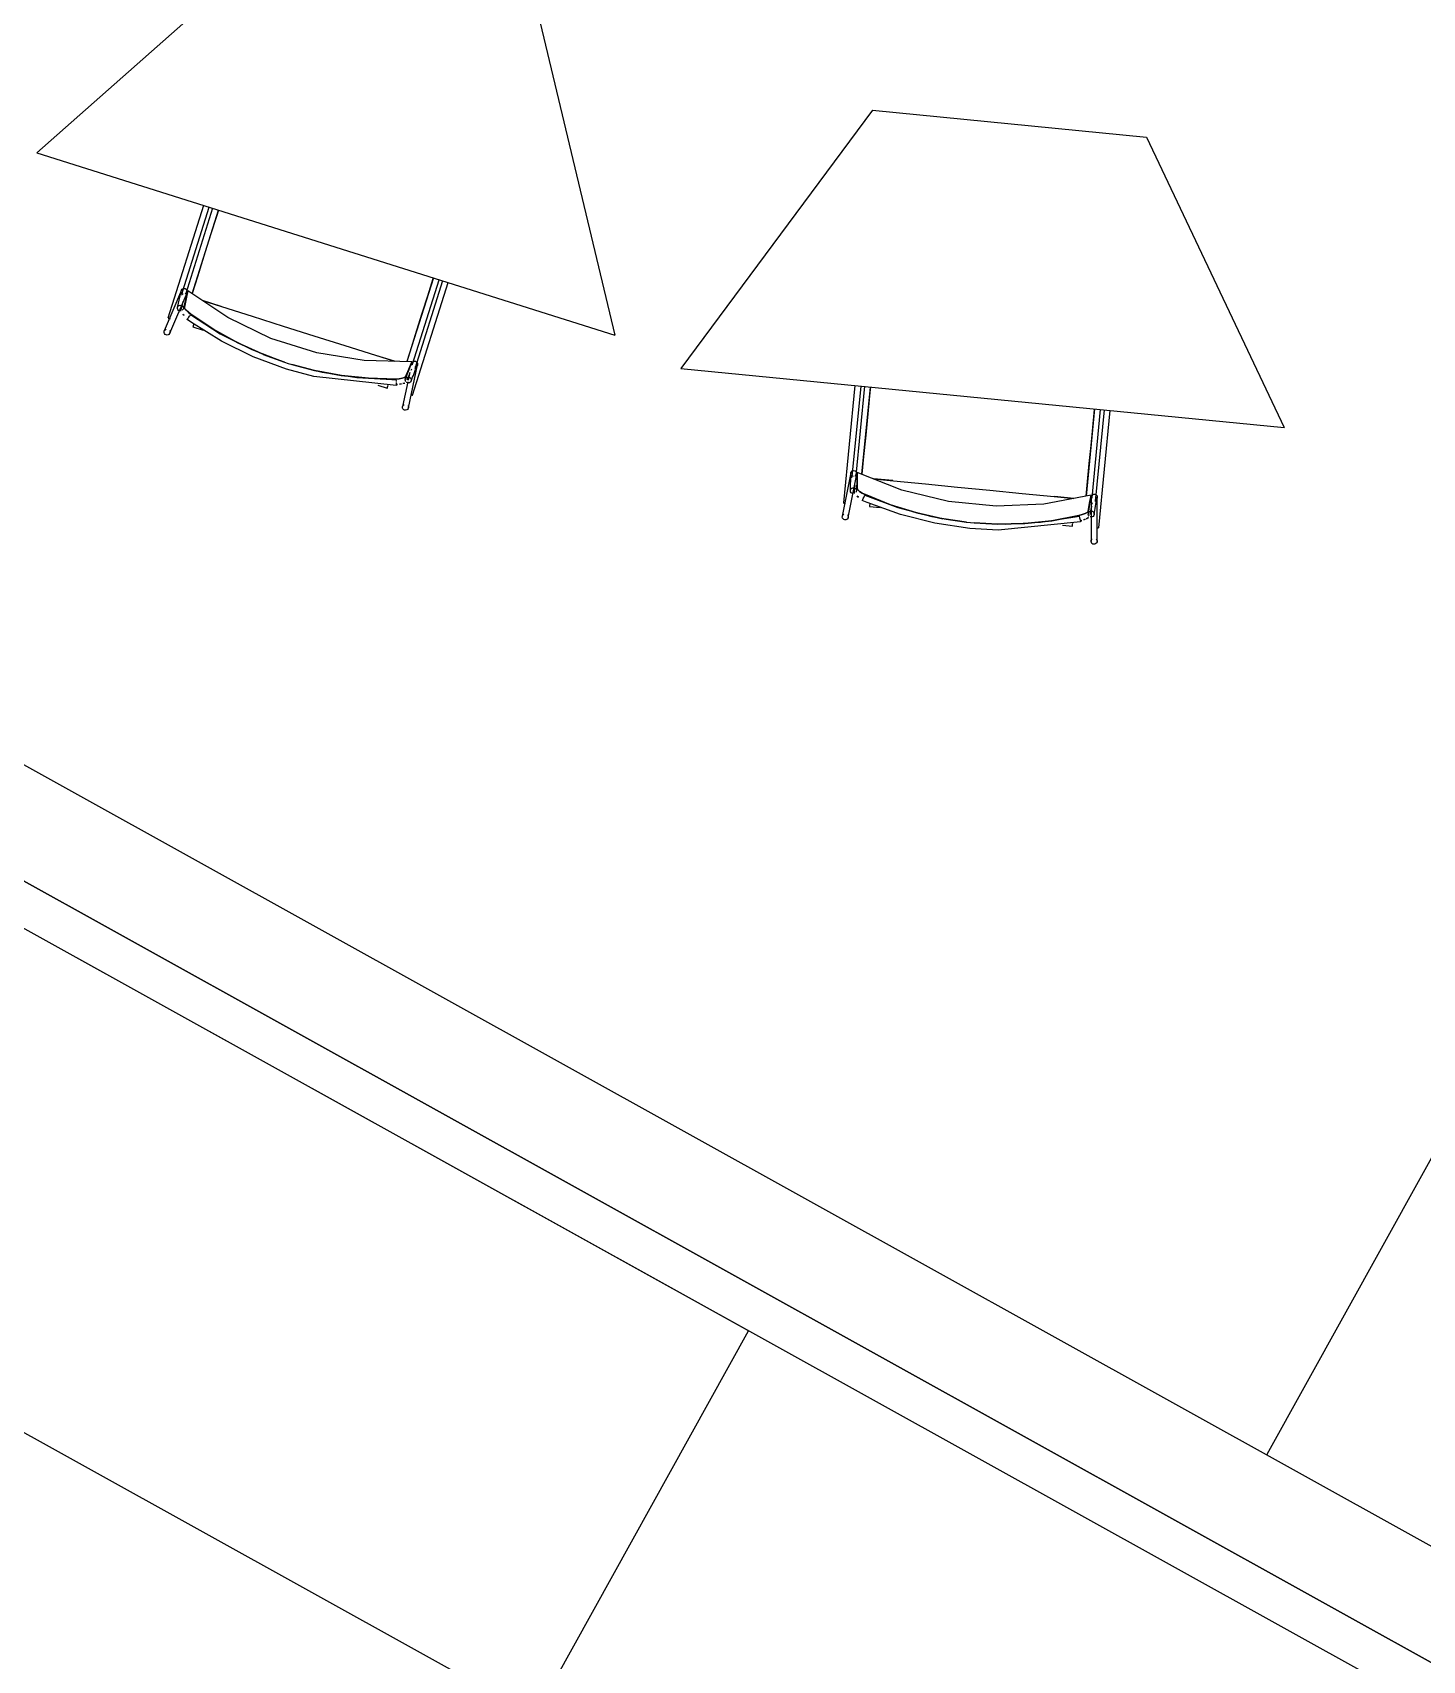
# Model space of a CAD drawing. Header units: metres. Extents: x 2.3 to 42.8, y 0.9 to 31.9.
# Drawn here: x 20.433 to 21.426, y 14.276 to 15.439 of the extents above; entities that cross this region are included whole.
import ezdxf

# ---------------------------------------------------------------- set-up
doc = ezdxf.new("R2010")
doc.units = ezdxf.units.M
for name, color, linetype in [('ARREDI', 9, 'Continuous'), ('PARETI_STRUTTURE', 7, 'Continuous'), ('PORTE_SCALE', 2, 'Continuous')]:
    doc.layers.add(name, color=color, linetype=linetype)

msp = doc.modelspace()

# ---------------------------------------------------------------- linework, layer by layer
at = {"layer": 'ARREDI'}
for points in [[(20.6077, 15.505), (20.4358, 15.3528), (20.8488, 15.2225)], [(20.7954, 15.4458), (20.8488, 15.2225)], [(21.0328, 15.3832), (20.896, 15.1988), (21.3271, 15.1566)], [(21.0328, 15.3832), (21.2287, 15.364)], [(21.2287, 15.364), (21.3271, 15.1566)], [(20.5655, 15.3119), (20.5643, 15.308), (20.5597, 15.2935), (20.5551, 15.2789), (20.5505, 15.2643), (20.5467, 15.2522)], [(20.7003, 15.2037), (20.7034, 15.2137), (20.7073, 15.226), (20.7112, 15.2383), (20.7151, 15.2506), (20.719, 15.263)], [(20.5404, 15.2517), (20.5397, 15.2521), (20.5392, 15.2527), (20.539, 15.2534), (20.539, 15.2541), (20.5391, 15.2546), (20.5391, 15.2546), (20.5392, 15.2548), (20.5397, 15.2554), (20.5403, 15.2558)], [(20.5403, 15.2558), (20.5411, 15.2559), (20.5418, 15.2558), (20.5425, 15.2554), (20.543, 15.2548), (20.5432, 15.2541)], [(20.6922, 15.1912), (20.6947, 15.1914), (20.6969, 15.1917), (20.6986, 15.1922), (20.6993, 15.1927), (20.7016, 15.1982), (20.7038, 15.2036), (20.6696, 15.2044), (20.6358, 15.2099), (20.6031, 15.2202), (20.5722, 15.2351), (20.5437, 15.2541), (20.5424, 15.2484), (20.5412, 15.2426)], [(20.5419, 15.2518), (20.5437, 15.2541)], [(20.5437, 15.2541), (20.5419, 15.2518)], [(20.5376, 15.2399), (20.537, 15.2402), (20.5365, 15.2408), (20.5362, 15.2415), (20.5362, 15.2415), (20.5362, 15.2422), (20.5362, 15.2424), (20.5365, 15.2429), (20.5369, 15.2435), (20.5376, 15.2438)], [(20.5376, 15.2438), (20.5383, 15.244), (20.5391, 15.2438), (20.5397, 15.2435), (20.5402, 15.2429), (20.5405, 15.2423), (20.5405, 15.2422), (20.5405, 15.2415), (20.5405, 15.2414), (20.5402, 15.2408), (20.5397, 15.2403)], [(20.5387, 15.2396), (20.54, 15.2453), (20.5403, 15.2467)], [(20.54, 15.2375), (20.541, 15.2366)], [(20.541, 15.2366), (20.5401, 15.2374)], [(20.5461, 15.2373), (20.5441, 15.2389), (20.5424, 15.2405), (20.5414, 15.2418), (20.5411, 15.2426)], [(20.5412, 15.2426), (20.5414, 15.2417), (20.5425, 15.2404), (20.5442, 15.2388), (20.5461, 15.2373)], [(20.5449, 15.2361), (20.5453, 15.2366), (20.5456, 15.237), (20.5457, 15.2371)], [(20.5968, 15.2091), (20.5793, 15.217), (20.5623, 15.2265), (20.5461, 15.2373)], [(20.5462, 15.2372), (20.5624, 15.2264), (20.5794, 15.217), (20.5968, 15.2091)], [(20.5674, 15.243), (20.5541, 15.2472)], [(20.5541, 15.2472), (20.5677, 15.2429), (20.5897, 15.236), (20.6117, 15.229), (20.6337, 15.2221), (20.6558, 15.2151), (20.6777, 15.2082), (20.6914, 15.2039)], [(20.5296, 15.2227), (20.5289, 15.2226), (20.5281, 15.2227), (20.5274, 15.2231), (20.527, 15.2237), (20.5267, 15.2244), (20.5267, 15.2251), (20.5268, 15.2256), (20.5269, 15.2258), (20.5274, 15.2264), (20.5281, 15.2268)], [(20.5296, 15.2347), (20.5296, 15.2347), (20.5296, 15.2347), (20.5299, 15.2347), (20.5304, 15.2345)], [(20.5307, 15.2258), (20.531, 15.2251), (20.531, 15.2244), (20.5308, 15.2239), (20.5308, 15.2239), (20.5307, 15.2237), (20.5302, 15.2231), (20.5296, 15.2227)], [(20.5304, 15.2345), (20.531, 15.2343)], [(20.5433, 15.2339), (20.5431, 15.2337), (20.5431, 15.2337), (20.5431, 15.2337), (20.5433, 15.2339), (20.5436, 15.2343), (20.544, 15.2349), (20.5445, 15.2355), (20.5449, 15.2361)], [(20.548, 15.2306), (20.5477, 15.2299), (20.5475, 15.2292), (20.5474, 15.2288), (20.5473, 15.2285)], [(22.0298, 15.0619), (21.7544, 15.2148), (21.3146, 14.4227)], [(20.5974, 15.2088), (20.6127, 15.2033)], [(20.6128, 15.2033), (20.5974, 15.2088)], [(20.6181, 15.2016), (20.6342, 15.1972), (20.6533, 15.1937), (20.6727, 15.1917), (20.6921, 15.1912)], [(20.6922, 15.1912), (20.6728, 15.1917), (20.6534, 15.1937), (20.6342, 15.1972), (20.6181, 15.2016)], [(20.6914, 15.2039), (20.6781, 15.2081)], [(20.7038, 15.2027), (20.7042, 15.2034), (20.7049, 15.2038), (20.7056, 15.204), (20.7063, 15.2039), (20.707, 15.2036), (20.7075, 15.203)], [(20.7038, 15.2036), (20.7039, 15.2014)], [(20.7075, 15.203), (20.7079, 15.2024), (20.7079, 15.2016), (20.7079, 15.2014), (20.7079, 15.2014), (20.7077, 15.2009), (20.7073, 15.2003), (20.7067, 15.1999), (20.7059, 15.1997)], [(20.6993, 15.1927), (20.6986, 15.1922), (20.697, 15.1917), (20.6948, 15.1914), (20.6922, 15.1912)], [(20.6924, 15.1908), (20.6924, 15.1906), (20.6925, 15.1902), (20.6925, 15.1895)], [(20.6994, 15.1893), (20.6991, 15.19), (20.699, 15.1907), (20.6992, 15.1913), (20.6992, 15.1914), (20.6997, 15.192), (20.6997, 15.192), (20.7003, 15.1924), (20.701, 15.1926), (20.7017, 15.1925), (20.7024, 15.1922), (20.7029, 15.1917)], [(20.7029, 15.1917), (20.7033, 15.191), (20.7033, 15.1903), (20.7032, 15.1897), (20.7031, 15.1896), (20.7028, 15.189), (20.7027, 15.189), (20.7021, 15.1886), (20.7014, 15.1884), (20.7006, 15.1885), (20.7, 15.1888)], [(20.7024, 15.1958), (20.7018, 15.1943), (20.7001, 15.1903)], [(20.7034, 15.1982), (20.703, 15.1973)], [(20.6862, 15.1847), (20.6863, 15.185), (20.6864, 15.1854), (20.6866, 15.1861), (20.6868, 15.1867)], [(20.6862, 15.1847), (20.6862, 15.1847)], [(20.6925, 15.1888), (20.6925, 15.188), (20.6925, 15.1874)], [(20.6936, 15.1874), (20.6925, 15.1874)], [(20.6925, 15.1874), (20.6936, 15.1874)], [(20.6926, 15.1869), (20.6926, 15.1866), (20.6926, 15.1865), (20.6926, 15.1866)], [(20.6961, 15.1877), (20.6949, 15.1875)], [(20.695, 15.1875), (20.6963, 15.1877)], [(20.6988, 15.1883), (20.6972, 15.1879)], [(20.6973, 15.1879), (20.6988, 15.1883)], [(20.7028, 15.1801), (20.7035, 15.1799)], [(20.7035, 15.1799), (20.704, 15.1797), (20.7043, 15.1797)], [(20.7043, 15.1796), (20.7043, 15.1796)], [(21.0314, 15.1855), (21.031, 15.1816), (21.0295, 15.1664), (21.028, 15.1512), (21.0265, 15.1359), (21.0253, 15.1232)], [(20.6974, 15.1698), (20.6971, 15.1705), (20.697, 15.1712), (20.697, 15.1715), (20.6971, 15.1715), (20.6972, 15.172), (20.6976, 15.1726), (20.6983, 15.173)], [(20.7009, 15.1723), (20.7013, 15.1716), (20.7013, 15.1708), (20.7013, 15.1706), (20.7013, 15.1706), (20.7011, 15.1701), (20.7007, 15.1695), (20.7001, 15.1691), (20.6993, 15.1689), (20.6986, 15.169), (20.6979, 15.1693), (20.6974, 15.1698)], [(21.1856, 15.1075), (21.1866, 15.1179), (21.1878, 15.1308), (21.1891, 15.1436), (21.1904, 15.1565), (21.1916, 15.1694)], [(21.0192, 15.1215), (21.0185, 15.1217), (21.0179, 15.1222), (21.0175, 15.1228), (21.0173, 15.1236), (21.0174, 15.1241), (21.0174, 15.1243), (21.0178, 15.125), (21.0183, 15.1255)], [(21.0183, 15.1255), (21.019, 15.1257), (21.0198, 15.1258), (21.0205, 15.1255), (21.0211, 15.1251), (21.0215, 15.1245)], [(21.0206, 15.1219), (21.022, 15.1245)], [(21.022, 15.1245), (21.0206, 15.1219)], [(21.1803, 15.0936), (21.1826, 15.0943), (21.1848, 15.0951), (21.1863, 15.0959), (21.1869, 15.0965), (21.188, 15.1024), (21.189, 15.1082), (21.1554, 15.1018), (21.1212, 15.1003), (21.0871, 15.1036), (21.0538, 15.1118), (21.022, 15.1245), (21.0219, 15.1186), (21.0219, 15.1127)], [(21.0474, 15.1186), (21.0335, 15.1199)], [(21.0335, 15.1199), (21.0478, 15.1185), (21.0707, 15.1163), (21.0937, 15.114), (21.1167, 15.1118), (21.1397, 15.1095), (21.1626, 15.1073), (21.1768, 15.1059)], [(21.019, 15.1093), (21.0182, 15.1096), (21.0177, 15.11), (21.0172, 15.1106), (21.0172, 15.1107), (21.0171, 15.1113), (21.0171, 15.1115), (21.0172, 15.1121), (21.0175, 15.1127), (21.0181, 15.1132)], [(21.0181, 15.1132), (21.0188, 15.1135), (21.0195, 15.1135), (21.0203, 15.1133), (21.0209, 15.1129), (21.0213, 15.1123), (21.0213, 15.1122), (21.0214, 15.1115), (21.0214, 15.1114), (21.0213, 15.1108), (21.021, 15.1102)], [(21.02, 15.1133), (21.02, 15.1133)], [(21.0201, 15.1093), (21.0202, 15.1152), (21.0202, 15.1166)], [(21.0222, 15.1131), (21.0214, 15.1132)], [(21.0278, 15.1086), (21.0255, 15.1097), (21.0236, 15.1109), (21.0223, 15.112), (21.0218, 15.1127)], [(21.0219, 15.1127), (21.0223, 15.112), (21.0236, 15.1109), (21.0256, 15.1097), (21.0279, 15.1085), (21.0459, 15.1013), (21.0645, 15.0956)], [(21.0269, 15.1071), (21.0271, 15.1077), (21.0273, 15.1081), (21.0274, 15.1083)], [(21.0645, 15.0956), (21.0458, 15.1014), (21.0278, 15.1086)], [(21.1892, 15.1073), (21.1895, 15.108), (21.19, 15.1085), (21.1907, 15.1089), (21.1915, 15.1089), (21.1922, 15.1088), (21.1928, 15.1084)], [(21.1928, 15.1084), (21.1933, 15.1078), (21.1935, 15.1071), (21.1935, 15.1068), (21.1935, 15.1068), (21.1934, 15.1063), (21.1931, 15.1056), (21.1926, 15.1051), (21.1919, 15.1047)], [(21.0121, 15.1027), (21.0121, 15.1027), (21.0122, 15.1027), (21.0125, 15.1026), (21.013, 15.1026)], [(21.013, 15.1026), (21.0136, 15.1025)], [(21.0218, 15.1075), (21.0229, 15.1068)], [(21.0229, 15.1068), (21.0219, 15.1074)], [(21.0257, 15.1046), (21.0256, 15.1044), (21.0256, 15.1044), (21.0256, 15.1045), (21.0258, 15.1047), (21.026, 15.1052), (21.0263, 15.1058), (21.0266, 15.1065), (21.0269, 15.1071)], [(21.031, 15.1024), (21.0309, 15.1016), (21.0308, 15.101), (21.0308, 15.1005), (21.0308, 15.1002)], [(21.1768, 15.1059), (21.1629, 15.1072)], [(21.1877, 15.0933), (21.1873, 15.0939), (21.187, 15.0946), (21.1871, 15.0951), (21.1871, 15.0953), (21.1874, 15.096), (21.1874, 15.096), (21.1879, 15.0965), (21.1886, 15.0968), (21.1893, 15.0969), (21.19, 15.0967), (21.1907, 15.0963)], [(21.1893, 15.1003), (21.189, 15.0986), (21.1882, 15.0944)], [(21.189, 15.1082), (21.1896, 15.106)], [(21.1898, 15.1028), (21.1896, 15.1018)], [(21.0146, 15.0909), (21.0139, 15.0907), (21.0132, 15.0906), (21.0125, 15.0908), (21.0119, 15.0913), (21.0115, 15.0919), (21.0113, 15.0927), (21.0114, 15.0932), (21.0114, 15.0934), (21.0118, 15.0941), (21.0123, 15.0946)], [(21.0151, 15.0942), (21.0155, 15.0936), (21.0156, 15.0928), (21.0156, 15.0923), (21.0156, 15.0923), (21.0155, 15.0921), (21.0152, 15.0914), (21.0146, 15.0909)], [(21.0646, 15.0956), (21.0832, 15.0914)], [(21.0832, 15.0914), (21.0646, 15.0956)], [(21.1, 15.089), (21.0838, 15.0913)], [(21.0839, 15.0913), (21.1, 15.089)], [(21.1056, 15.0885), (21.1222, 15.0875), (21.1417, 15.088), (21.161, 15.09), (21.1801, 15.0936)], [(21.1803, 15.0936), (21.1611, 15.09), (21.1418, 15.088), (21.1223, 15.0876), (21.1056, 15.0885)], [(21.1757, 15.086), (21.1757, 15.0863), (21.1758, 15.0868), (21.1758, 15.0874), (21.1759, 15.0882)], [(21.1757, 15.086), (21.1757, 15.086)], [(21.1869, 15.0965), (21.1863, 15.0959), (21.1849, 15.0951), (21.1828, 15.0943), (21.1803, 15.0936)], [(21.1806, 15.0933), (21.1806, 15.0931), (21.1807, 15.0926), (21.1809, 15.092)], [(21.1809, 15.092), (21.181, 15.0913), (21.1812, 15.0906), (21.1814, 15.0899), (21.1815, 15.0894), (21.1816, 15.0892)], [(21.1824, 15.0902), (21.1814, 15.0899)], [(21.1814, 15.0899), (21.1824, 15.0902)], [(21.1848, 15.091), (21.1837, 15.0906)], [(21.1838, 15.0906), (21.185, 15.091)], [(21.1873, 15.0922), (21.1858, 15.0914)], [(21.1859, 15.0914), (21.1874, 15.0922)], [(21.1907, 15.0963), (21.1911, 15.0957), (21.1913, 15.095), (21.1913, 15.0944), (21.1913, 15.0942), (21.191, 15.0936), (21.191, 15.0936), (21.1905, 15.0931), (21.1898, 15.0927), (21.1891, 15.0927), (21.1883, 15.0928)], [(21.1897, 15.0738), (21.1893, 15.0744), (21.1891, 15.0751), (21.1891, 15.0753), (21.1891, 15.0758), (21.1894, 15.0765), (21.1899, 15.077)], [(21.1927, 15.0769), (21.1932, 15.0763), (21.1934, 15.0756), (21.1934, 15.0753), (21.1933, 15.0748), (21.193, 15.0741), (21.1925, 15.0736), (21.1918, 15.0733), (21.1911, 15.0732), (21.1904, 15.0733), (21.1897, 15.0738)], [(21.193, 15.0849), (21.1936, 15.0849)], [(21.1936, 15.0849), (21.1941, 15.0848), (21.1944, 15.0848)], [(21.1945, 15.0848), (21.1945, 15.0848)]]:
    msp.add_lwpolyline(points, dxfattribs=at)
msp.add_lwpolyline([(20.9444, 14.5112), (19.3465, 15.3984), (19.1936, 15.123), (20.7915, 14.2358)], close=True, dxfattribs=at)
at = {"layer": 'PARETI_STRUTTURE'}
for points in [[(19.4086, 15.481), (21.5986, 14.265), (22.7091, 16.265)], [(21.5489, 14.1755), (21.5633, 14.2014), (19.3474, 15.4317), (19.3331, 15.4059)], [(19.3474, 15.4317), (21.5633, 14.2014)], [(19.3589, 15.3915), (21.5403, 14.1803)], [(20.5549, 15.3152), (20.5295, 15.2348)], [(20.5402, 15.2542), (20.559, 15.3139)], [(20.5614, 15.3132), (20.5422, 15.2522)], [(20.5467, 15.2521), (20.5655, 15.3119)], [(20.7191, 15.2634), (20.7002, 15.2037)], [(20.7041, 15.2017), (20.7232, 15.2621)], [(20.7043, 15.1796), (20.7297, 15.2601)], [(20.7256, 15.2614), (20.7058, 15.1986)], [(20.5391, 15.2546), (20.5268, 15.2256)], [(20.5308, 15.2239), (20.5431, 15.2529)], [(20.5362, 15.2424), (20.539, 15.2538)], [(20.5393, 15.2512), (20.5402, 15.254)], [(20.5432, 15.2527), (20.5432, 15.2526), (20.5432, 15.2525), (20.5431, 15.2524), (20.5431, 15.2522), (20.5431, 15.2521), (20.543, 15.252), (20.543, 15.2519), (20.543, 15.2517), (20.543, 15.2516), (20.5429, 15.2515), (20.5429, 15.2513), (20.5429, 15.2512), (20.5428, 15.2511), (20.5428, 15.251), (20.5428, 15.2508), (20.5427, 15.2507), (20.5427, 15.2506), (20.5427, 15.2504), (20.5426, 15.2503), (20.5426, 15.2502), (20.5426, 15.2501), (20.5425, 15.2499), (20.5425, 15.2498), (20.5425, 15.2497), (20.5425, 15.2496), (20.5424, 15.2494), (20.5424, 15.2493), (20.5424, 15.2492), (20.5423, 15.249), (20.5423, 15.2489), (20.5423, 15.2488), (20.5422, 15.2487), (20.5422, 15.2485), (20.5422, 15.2484), (20.5421, 15.2483), (20.5421, 15.2482), (20.5421, 15.248), (20.542, 15.2479), (20.542, 15.2478), (20.542, 15.2476), (20.542, 15.2475), (20.5419, 15.2474), (20.5419, 15.2473), (20.5419, 15.2471), (20.5418, 15.247), (20.5418, 15.2469), (20.5418, 15.2468), (20.5417, 15.2466), (20.5417, 15.2465), (20.5417, 15.2464), (20.5416, 15.2462), (20.5416, 15.2461), (20.5416, 15.246), (20.5415, 15.2459), (20.5415, 15.2457), (20.5415, 15.2456), (20.5415, 15.2455), (20.5414, 15.2454), (20.5414, 15.2452), (20.5414, 15.2451), (20.5413, 15.245), (20.5413, 15.2448), (20.5413, 15.2447), (20.5412, 15.2446), (20.5412, 15.2445), (20.5412, 15.2443), (20.5411, 15.2442), (20.5411, 15.2441), (20.5411, 15.2439), (20.541, 15.2438), (20.541, 15.2437), (20.541, 15.2436), (20.541, 15.2434), (20.5409, 15.2433), (20.5409, 15.2432), (20.5409, 15.2431), (20.5408, 15.2429), (20.5408, 15.2428), (20.5408, 15.2427), (20.5407, 15.2425), (20.5407, 15.2424), (20.5407, 15.2423), (20.5406, 15.2422), (20.5406, 15.242), (20.5406, 15.2419), (20.5405, 15.2418), (20.5405, 15.2417), (20.5405, 15.2415), (20.5405, 15.2414), (20.5405, 15.2414)], [(20.5398, 15.2445), (20.5395, 15.2435)], [(20.5457, 15.2372), (20.5669, 15.2236), (20.5893, 15.2123), (20.6127, 15.2033), (20.6154, 15.2024)], [(20.6141, 15.1983), (20.5904, 15.2071), (20.5677, 15.2182), (20.5462, 15.2315), (20.5431, 15.2337)], [(20.5473, 15.2285), (20.5546, 15.2262)], [(20.6154, 15.2024), (20.6397, 15.1961), (20.6645, 15.1922), (20.6895, 15.1909), (20.6924, 15.1909)], [(20.6992, 15.1913), (20.7034, 15.2022)], [(20.7013, 15.1706), (20.7079, 15.2014)], [(20.7036, 15.2023), (20.7034, 15.2012)], [(20.6926, 15.1865), (20.6336, 15.193), (20.6141, 15.1983)], [(20.7021, 15.195), (20.7011, 15.1903)], [(20.7012, 15.1925), (20.7015, 15.1935)], [(20.6794, 15.1868), (20.6862, 15.1847)], [(20.7009, 15.1893), (20.6971, 15.1715)], [(21.0203, 15.1866), (21.0121, 15.1027)], [(21.0185, 15.1239), (21.0247, 15.1862)], [(21.0271, 15.186), (21.0209, 15.1223)], [(21.0253, 15.1232), (21.0314, 15.1855)], [(21.1916, 15.1698), (21.1855, 15.1075)], [(21.1898, 15.1064), (21.1959, 15.1694)], [(21.1984, 15.1692), (21.192, 15.1037)], [(21.1945, 15.0848), (21.2027, 15.1687)], [(21.0174, 15.1241), (21.0113, 15.0932)], [(21.0156, 15.0923), (21.0216, 15.1232)], [(21.0171, 15.1115), (21.0175, 15.1232)], [(21.0182, 15.1207), (21.0185, 15.1237)], [(21.0218, 15.1231), (21.0218, 15.123), (21.0218, 15.1228), (21.0218, 15.1227), (21.0218, 15.1226), (21.0218, 15.1224), (21.0218, 15.1223), (21.0218, 15.1222), (21.0218, 15.122), (21.0218, 15.1219), (21.0218, 15.1218), (21.0218, 15.1216), (21.0217, 15.1215), (21.0217, 15.1214), (21.0217, 15.1213), (21.0217, 15.1211), (21.0217, 15.121), (21.0217, 15.1209), (21.0217, 15.1207), (21.0217, 15.1206), (21.0217, 15.1205), (21.0217, 15.1203), (21.0217, 15.1202), (21.0217, 15.1201), (21.0217, 15.1199), (21.0217, 15.1198), (21.0217, 15.1197), (21.0217, 15.1196), (21.0217, 15.1194), (21.0217, 15.1193), (21.0217, 15.1192), (21.0217, 15.119), (21.0217, 15.1189), (21.0217, 15.1188), (21.0217, 15.1186), (21.0217, 15.1185), (21.0217, 15.1184), (21.0216, 15.1182), (21.0216, 15.1181), (21.0216, 15.118), (21.0216, 15.1178), (21.0216, 15.1177), (21.0216, 15.1176), (21.0216, 15.1175), (21.0216, 15.1173), (21.0216, 15.1172), (21.0216, 15.1171), (21.0216, 15.1169), (21.0216, 15.1168), (21.0216, 15.1167), (21.0216, 15.1165), (21.0216, 15.1164), (21.0216, 15.1163), (21.0216, 15.1161), (21.0216, 15.116), (21.0216, 15.1159), (21.0216, 15.1157), (21.0216, 15.1156), (21.0216, 15.1155), (21.0216, 15.1154), (21.0215, 15.1152), (21.0215, 15.1151), (21.0215, 15.115), (21.0215, 15.1148), (21.0215, 15.1147), (21.0215, 15.1146), (21.0215, 15.1144), (21.0215, 15.1143), (21.0215, 15.1142), (21.0215, 15.1141), (21.0215, 15.1139), (21.0215, 15.1138), (21.0215, 15.1136), (21.0215, 15.1135), (21.0215, 15.1134), (21.0215, 15.1133), (21.0215, 15.1131), (21.0215, 15.113), (21.0215, 15.1129), (21.0215, 15.1127), (21.0215, 15.1126), (21.0215, 15.1125), (21.0214, 15.1123), (21.0214, 15.1122), (21.0214, 15.1121), (21.0214, 15.112), (21.0214, 15.1118), (21.0214, 15.1117), (21.0214, 15.1116), (21.0214, 15.1114), (21.0214, 15.1114)], [(21.0202, 15.1152), (21.02, 15.1133)], [(21.0274, 15.1083), (21.0509, 15.0995), (21.0752, 15.093), (21.0999, 15.089), (21.1028, 15.0888)], [(21.1024, 15.0844), (21.0774, 15.0882), (21.0529, 15.0943), (21.0291, 15.1029), (21.0256, 15.1044)], [(21.0308, 15.1002), (21.0384, 15.0994)], [(21.1871, 15.0951), (21.1889, 15.1067)], [(21.1888, 15.0968), (21.189, 15.0986)], [(21.1892, 15.1068), (21.1891, 15.0753)], [(21.1934, 15.0753), (21.1935, 15.1068)], [(21.1816, 15.0891), (21.1226, 15.0833), (21.1024, 15.0844)], [(21.1028, 15.0887), (21.1279, 15.0876), (21.1529, 15.0889), (21.1776, 15.0927), (21.1806, 15.0933)], [(21.1686, 15.0867), (21.1757, 15.086)]]:
    msp.add_lwpolyline(points, dxfattribs=at)
at = {"layer": 'PORTE_SCALE'}
for centre, radius, start, end in [((7.0855, 20.4774), 14.6083, 338.77903, 338.82513), ((14.6022, 16.1802), 6.6779, 350.64287, 350.74382)]:
    msp.add_arc(centre, radius, start, end, dxfattribs=at)

doc.saveas('drawing.dxf')
